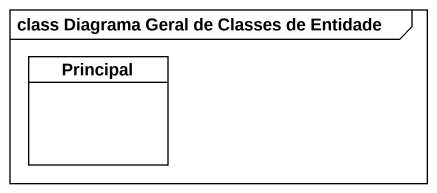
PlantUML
@startuml
mainframe class Diagrama Geral de Classes de Entidade
hide circle
hide empty members
class Principal
@enduml
